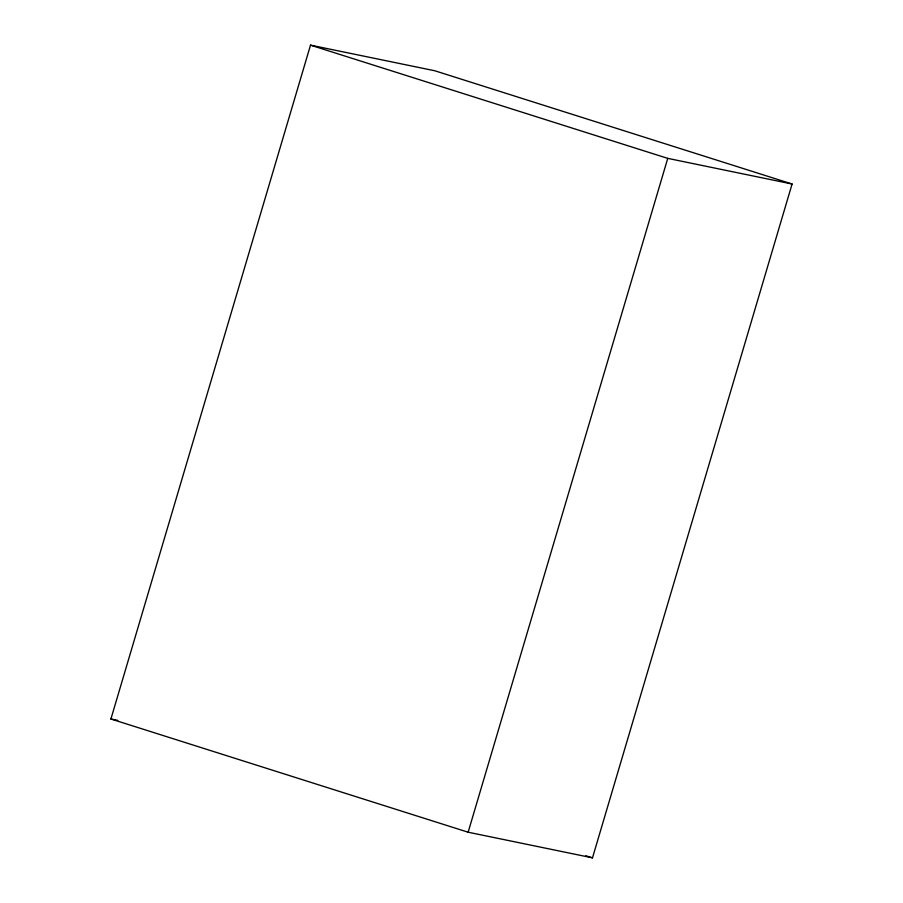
<?xml version="1.0" encoding="UTF-8"?>
<svg xmlns="http://www.w3.org/2000/svg" width="903" height="903" viewBox="0 0 903 903"><rect width="100%" height="100%" fill="white"/><g stroke="black" fill="none" stroke-linecap="round" stroke-linejoin="round"><path stroke-width="1.35" d="M110.911 718.991L310.508 45.15L434.862 70.784L792.089 184.009L592.492 857.85L468.138 832.216L110.911 718.991L117.819 720.413M468.138 832.216L667.746 158.375L792.089 184.009M310.508 45.15L667.746 158.375M585.821 855.739L592.492 857.85"/></g></svg>
